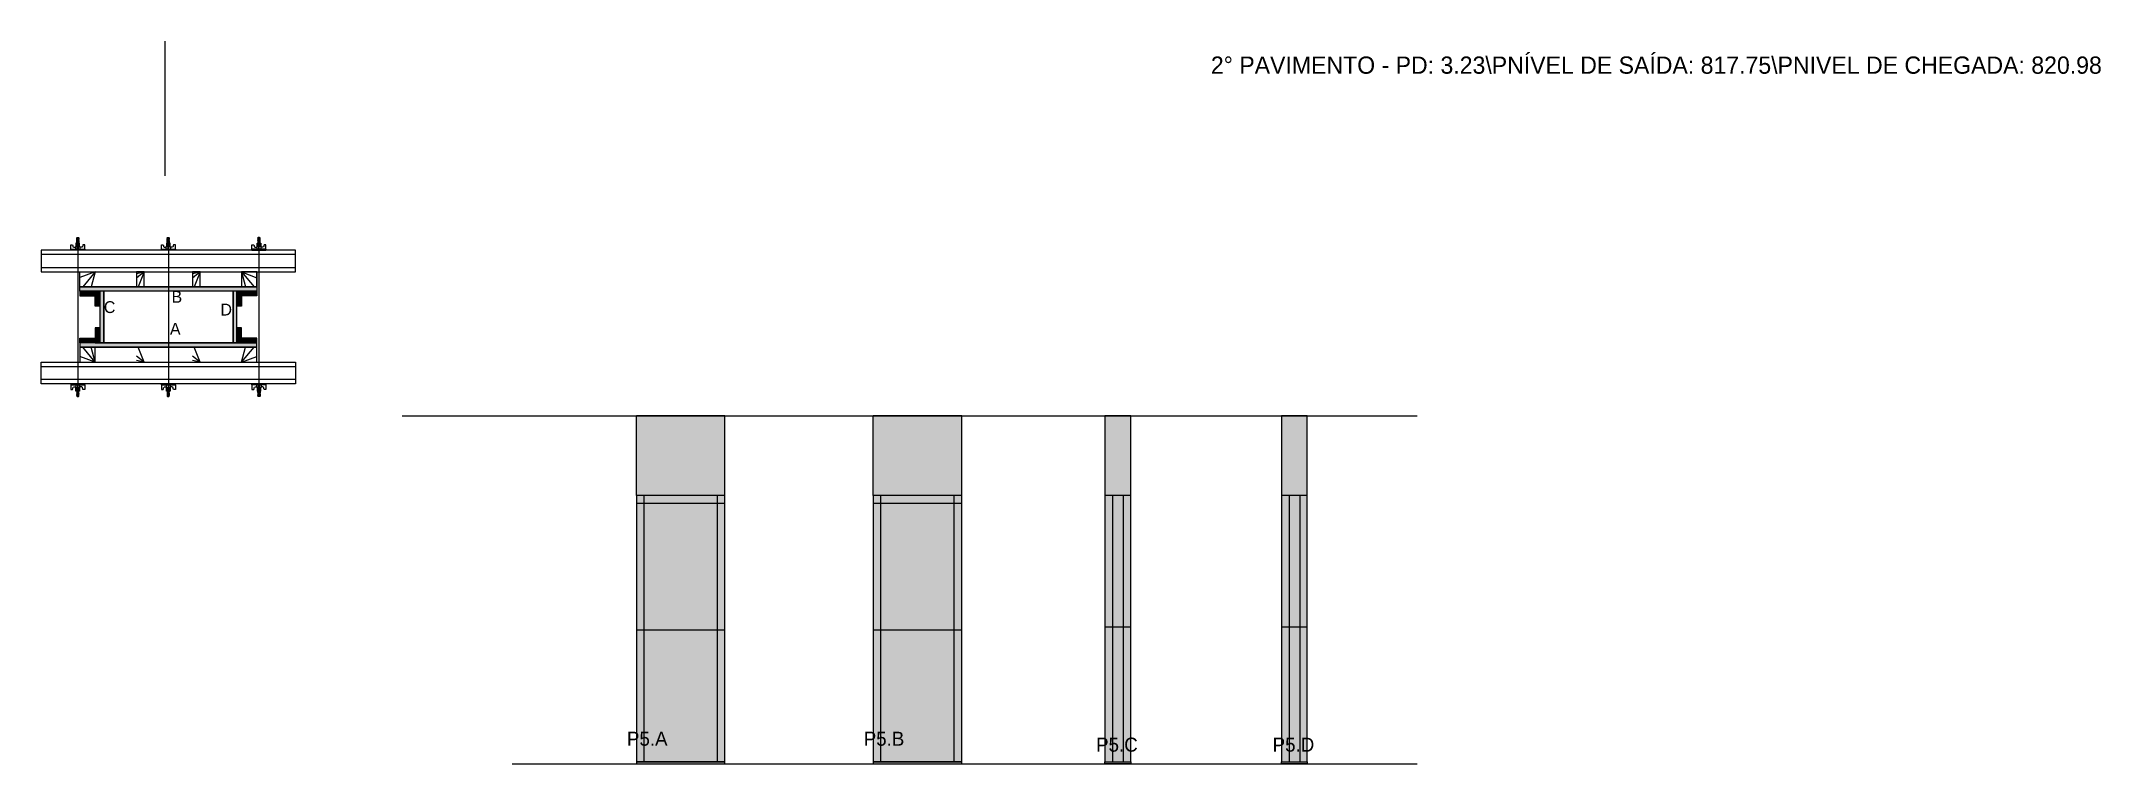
# Model space of a CAD drawing. Header units: metres. Extents: x 3545 to 5456, y 10832 to 11503.
import ezdxf

# ---------------------------------------------------------------- set-up
doc = ezdxf.new("R2010")
doc.units = ezdxf.units.M
for name, color, linetype in [('CHAPA', 7, 'Continuous'), ('COTA', 7, 'Continuous'), ('Hachura', 7, 'Continuous'), ('Madeira', 7, 'Continuous'), ('NOMENCLATURA', 7, 'Continuous'), ('Nível', 7, 'Continuous'), ('Painéis', 7, 'Continuous'), ('Perfil Metálico', 7, 'Continuous'), ('SARR_2.2x7', 7, 'Continuous'), ('SARRAFO', 7, 'Continuous'), ('Texto Seção', 7, 'Continuous'), ('TEXTO_GERAL', 7, 'Continuous')]:
    doc.layers.add(name, color=color, linetype=linetype)

msp = doc.modelspace()

# ---------------------------------------------------------------- hatches: boundary and pattern name
at = {"layer": 'COTA'}
h = msp.add_hatch(color=7, dxfattribs=at)
h.dxf.hatch_style = 1
h.paths.add_polyline_path([(4097.2, 11155.3), (4097.2, 11081.3), (4097.2, 11081.3), (4179.2, 11081.3), (4179.2, 11081.3), (4179.2, 11155.3), (4179.2, 11155.3), (4097.2, 11155.3)])
h = msp.add_hatch(color=7, dxfattribs=at)
h.dxf.hatch_style = 1
h.paths.add_polyline_path([(4316.9, 11155.3), (4316.9, 11081.3), (4316.9, 11081.3), (4398.9, 11081.3), (4398.9, 11081.3), (4398.9, 11155.3), (4398.9, 11155.3), (4316.9, 11155.3)])
h = msp.add_hatch(color=7, dxfattribs=at)
h.dxf.hatch_style = 1
h.paths.add_polyline_path([(4531.8, 11081.3), (4555.8, 11081.3), (4555.8, 11081.3), (4555.8, 11155.3), (4555.8, 11155.3), (4531.8, 11155.3), (4531.8, 11155.3), (4531.8, 11081.3)])
h = msp.add_hatch(color=7, dxfattribs=at)
h.dxf.hatch_style = 1
h.paths.add_polyline_path([(4695.6, 11081.3), (4719.6, 11081.3), (4719.6, 11081.3), (4719.6, 11155.3), (4719.6, 11155.3), (4695.6, 11155.3), (4695.6, 11155.3), (4695.6, 11081.3)])
at = {"layer": 'Hachura'}
h = msp.add_hatch(color=7, dxfattribs=at)
h.dxf.hatch_style = 1
h.paths.add_polyline_path([(3580.8, 11271), (3580.8, 11275), (3580.8, 11275), (3744.8, 11275), (3744.8, 11275), (3744.8, 11271), (3744.8, 11271), (3580.8, 11271)])
h = msp.add_hatch(color=7, dxfattribs=at)
h.dxf.hatch_style = 1
h.paths.add_polyline_path([(3580.8, 11271), (3580.8, 11275), (3580.8, 11275), (3744.8, 11275), (3744.8, 11275), (3744.8, 11271), (3744.8, 11271), (3580.8, 11271)])
h = msp.add_hatch(color=7, dxfattribs=at)
h.dxf.hatch_style = 1
h.paths.add_polyline_path([(3594.8, 11271), (3594.8, 11266.6), (3594.8, 11266.6), (3580.8, 11266.6), (3580.8, 11266.6), (3580.8, 11271), (3580.8, 11271), (3594.8, 11271)])
h = msp.add_hatch(color=7, dxfattribs=at)
h.dxf.hatch_style = 1
h.paths.add_polyline_path([(3599.2, 11271), (3594.8, 11271), (3594.8, 11271), (3594.8, 11257), (3594.8, 11257), (3599.2, 11257), (3599.2, 11257), (3599.2, 11271)])
h = msp.add_hatch(color=7, dxfattribs=at)
h.dxf.hatch_style = 1
h.paths.add_polyline_path([(3602.8, 11271), (3599.2, 11271), (3599.2, 11271), (3599.2, 11223), (3599.2, 11223), (3602.8, 11223), (3602.8, 11223), (3602.8, 11271)])
h = msp.add_hatch(color=7, dxfattribs=at)
h.dxf.hatch_style = 1
h.paths.add_polyline_path([(3602.8, 11271), (3599.2, 11271), (3599.2, 11271), (3599.2, 11223), (3599.2, 11223), (3602.8, 11223), (3602.8, 11223), (3602.8, 11271)])
h = msp.add_hatch(color=7, dxfattribs=at)
h.dxf.hatch_style = 1
h.paths.add_polyline_path([(3726.4, 11271), (3722.8, 11271), (3722.8, 11271), (3722.8, 11223), (3722.8, 11223), (3726.4, 11223), (3726.4, 11223), (3726.4, 11271)])
h = msp.add_hatch(color=7, dxfattribs=at)
h.dxf.hatch_style = 1
h.paths.add_polyline_path([(3726.4, 11271), (3722.8, 11271), (3722.8, 11271), (3722.8, 11223), (3722.8, 11223), (3726.4, 11223), (3726.4, 11223), (3726.4, 11271)])
h = msp.add_hatch(color=7, dxfattribs=at)
h.dxf.hatch_style = 1
h.paths.add_polyline_path([(3730.8, 11271), (3726.4, 11271), (3726.4, 11271), (3726.4, 11257), (3726.4, 11257), (3730.8, 11257), (3730.8, 11257), (3730.8, 11271)])
h = msp.add_hatch(color=7, dxfattribs=at)
h.dxf.hatch_style = 1
h.paths.add_polyline_path([(3730.8, 11271), (3730.8, 11266.6), (3730.8, 11266.6), (3744.8, 11266.6), (3744.8, 11266.6), (3744.8, 11271), (3744.8, 11271), (3730.8, 11271)])
h = msp.add_hatch(color=7, dxfattribs=at)
h.dxf.hatch_style = 1
h.paths.add_polyline_path([(3599.2, 11223), (3594.8, 11223), (3594.8, 11223), (3594.8, 11237), (3594.8, 11237), (3599.2, 11237), (3599.2, 11237), (3599.2, 11223)])
h = msp.add_hatch(color=7, dxfattribs=at)
h.dxf.hatch_style = 1
h.paths.add_polyline_path([(3730.8, 11223), (3726.4, 11223), (3726.4, 11223), (3726.4, 11237), (3726.4, 11237), (3730.8, 11237), (3730.8, 11237), (3730.8, 11223)])
h = msp.add_hatch(color=7, dxfattribs=at)
h.dxf.hatch_style = 1
h.paths.add_polyline_path([(3594.8, 11223), (3594.8, 11227.4), (3594.8, 11227.4), (3580.8, 11227.4), (3580.8, 11227.4), (3580.8, 11223), (3580.8, 11223), (3594.8, 11223)])
h = msp.add_hatch(color=7, dxfattribs=at)
h.dxf.hatch_style = 1
h.paths.add_polyline_path([(3580.8, 11223), (3580.8, 11219), (3580.8, 11219), (3744.8, 11219), (3744.8, 11219), (3744.8, 11223), (3744.8, 11223), (3580.8, 11223)])
h = msp.add_hatch(color=7, dxfattribs=at)
h.dxf.hatch_style = 1
h.paths.add_polyline_path([(3580.8, 11223), (3580.8, 11219), (3580.8, 11219), (3744.8, 11219), (3744.8, 11219), (3744.8, 11223), (3744.8, 11223), (3580.8, 11223)])
h = msp.add_hatch(color=7, dxfattribs=at)
h.dxf.hatch_style = 1
h.paths.add_polyline_path([(3730.8, 11223), (3730.8, 11227.4), (3730.8, 11227.4), (3744.8, 11227.4), (3744.8, 11227.4), (3744.8, 11223), (3744.8, 11223), (3730.8, 11223)])
h = msp.add_hatch(color=7, dxfattribs=at)
h.dxf.hatch_style = 1
h.paths.add_polyline_path([(4179.2, 10832.3), (4179.2, 11081.3), (4179.2, 11081.3), (4097.2, 11081.3), (4097.2, 11081.3), (4097.2, 10832.3), (4097.2, 10832.3), (4179.2, 10832.3)])
h = msp.add_hatch(color=7, dxfattribs=at)
h.dxf.hatch_style = 1
h.paths.add_polyline_path([(4398.9, 10832.3), (4398.9, 11081.3), (4398.9, 11081.3), (4316.9, 11081.3), (4316.9, 11081.3), (4316.9, 10832.3), (4316.9, 10832.3), (4398.9, 10832.3)])
h = msp.add_hatch(color=7, dxfattribs=at)
h.dxf.hatch_style = 1
h.paths.add_polyline_path([(4555.8, 10832.3), (4555.8, 11081.3), (4555.8, 11081.3), (4531.8, 11081.3), (4531.8, 11081.3), (4531.8, 10832.3), (4531.8, 10832.3), (4555.8, 10832.3)])
h = msp.add_hatch(color=7, dxfattribs=at)
h.dxf.hatch_style = 1
h.paths.add_polyline_path([(4719.6, 10832.3), (4719.6, 11081.3), (4719.6, 11081.3), (4695.6, 11081.3), (4695.6, 11081.3), (4695.6, 10832.3), (4695.6, 10832.3), (4719.6, 10832.3)])

# ---------------------------------------------------------------- linework, layer by layer
at = {"layer": 'CHAPA', "color": 7, "lineweight": 25}
for points in [[(3580.8, 11271), (3580.8, 11275), (3744.8, 11275), (3744.8, 11271)], [(3580.8, 11271), (3580.8, 11275), (3744.8, 11275), (3744.8, 11271)], [(3602.8, 11271), (3599.2, 11271), (3599.2, 11223), (3602.8, 11223)], [(3602.8, 11271), (3599.2, 11271), (3599.2, 11223), (3602.8, 11223)], [(3726.4, 11271), (3722.8, 11271), (3722.8, 11223), (3726.4, 11223)], [(3726.4, 11271), (3722.8, 11271), (3722.8, 11223), (3726.4, 11223)], [(3580.8, 11223), (3580.8, 11219), (3744.8, 11219), (3744.8, 11223)], [(3580.8, 11223), (3580.8, 11219), (3744.8, 11219), (3744.8, 11223)]]:
    msp.add_lwpolyline(points, close=True, dxfattribs=at)
at = {"layer": 'COTA', "color": 7, "lineweight": 25}
for p, q in [((4179.2, 11155.3), (4097.2, 11155.3)), ((4097.2, 11081.3), (4097.2, 11155.3)), ((4179.2, 11081.3), (4179.2, 11155.3)), ((4398.9, 11155.3), (4316.9, 11155.3)), ((4316.9, 11081.3), (4316.9, 11155.3)), ((4398.9, 11081.3), (4398.9, 11155.3))]:
    msp.add_line(p, q, dxfattribs=at)
for points in [[(4555.8, 11081.3), (4555.8, 11155.3), (4531.8, 11155.3), (4531.8, 11081.3)], [(4719.6, 11081.3), (4719.6, 11155.3), (4695.6, 11155.3), (4695.6, 11081.3)]]:
    msp.add_lwpolyline(points, dxfattribs=at)
at = {"layer": 'Defpoints', "color": 7, "lineweight": 25}
msp.add_line((3659.8, 11378), (3659.8, 11503), dxfattribs=at)
at = {"layer": 'Hachura', "color": 7, "lineweight": 25}
for p, q in [((3572.4, 11309), (3572.4, 11314.1)), ((3572.4, 11314.1), (3574, 11314.1)), ((3574, 11314.1), (3574.6, 11311.9)), ((3580.5, 11315.7), (3577.1, 11315.7)), ((3577.1, 11315.7), (3577.1, 11312.5)), ((3580.5, 11315.6), (3577.1, 11315.6)), ((3577.7, 11320), (3579.9, 11319)), ((3579.8, 11318.7), (3577.7, 11319.8)), ((3577.7, 11318.9), (3579.9, 11317.8)), ((3579.8, 11317.6), (3577.7, 11318.6)), ((3577.7, 11317.7), (3579.9, 11316.6)), ((3579.8, 11316.4), (3577.7, 11317.5)), ((3578.9, 11315.7), (3577.7, 11316.3)), ((3577.8, 11320.5), (3578.1, 11320.8)), ((3577.8, 11320.1), (3577.8, 11320.5)), ((3577.8, 11320.5), (3577.8, 11320.5)), ((3579.7, 11320.5), (3577.8, 11320.5)), ((3577.8, 11320.1), (3579.7, 11319.2)), ((3577.8, 11320.1), (3579.7, 11319.2)), ((3577.8, 11319), (3577.8, 11319.6)), ((3579.7, 11318.6), (3577.8, 11319.6)), ((3577.8, 11319), (3579.7, 11318)), ((3577.8, 11317.8), (3577.8, 11318.5)), ((3579.7, 11317.5), (3577.8, 11318.5)), ((3577.8, 11318.2), (3577.8, 11318.5)), ((3577.8, 11317.8), (3579.7, 11316.8)), ((3577.8, 11316.6), (3577.8, 11317.3)), ((3579.7, 11316.3), (3577.8, 11317.3)), ((3577.8, 11316.6), (3579.7, 11315.7)), ((3578.7, 11315.7), (3577.8, 11316.1)), ((3577.8, 11315.7), (3577.8, 11316.1)), ((3578.1, 11320.8), (3579.4, 11320.8)), ((3578.2, 11315.7), (3578.2, 11312.5)), ((3579.7, 11319.8), (3578.4, 11320.5)), ((3579.8, 11319.9), (3578.7, 11320.5)), ((3578.8, 11319.8), (3578.8, 11178)), ((3579.2, 11320.5), (3579.9, 11320.1)), ((3579.7, 11320.5), (3579.4, 11320.8)), ((3579.5, 11320.5), (3579.7, 11320.3)), ((3579.7, 11320.3), (3579.7, 11320.5)), ((3579.7, 11319.8), (3579.7, 11319.2)), ((3579.7, 11318), (3579.7, 11318.6)), ((3579.7, 11317.3), (3579.7, 11317.5)), ((3579.7, 11317.3), (3579.7, 11316.8)), ((3579.7, 11316.3), (3579.7, 11315.7)), ((3579.7, 11315.7), (3579.7, 11312.5)), ((3580.5, 11312.5), (3580.5, 11315.7)), ((3583.6, 11314.1), (3583, 11311.9)), ((3585.3, 11314.1), (3583.6, 11314.1)), ((3585.3, 11309.9), (3585.3, 11314.1)), ((3656.4, 11309), (3656.4, 11314.1)), ((3656.4, 11314.1), (3658, 11314.1)), ((3658, 11314.1), (3658.6, 11311.9)), ((3664.5, 11315.7), (3661.1, 11315.7)), ((3661.1, 11315.7), (3661.1, 11312.5)), ((3664.5, 11315.6), (3661.1, 11315.6)), ((3661.7, 11320), (3663.9, 11319)), ((3663.8, 11318.7), (3661.7, 11319.8)), ((3661.7, 11318.9), (3663.9, 11317.8)), ((3663.8, 11317.6), (3661.7, 11318.6)), ((3661.7, 11317.7), (3663.9, 11316.6)), ((3663.8, 11316.4), (3661.7, 11317.5)), ((3662.9, 11315.7), (3661.7, 11316.3)), ((3661.8, 11320.5), (3662.1, 11320.8)), ((3661.8, 11320.1), (3661.8, 11320.5)), ((3661.8, 11320.5), (3661.8, 11320.5)), ((3663.7, 11320.5), (3661.8, 11320.5)), ((3661.8, 11320.1), (3663.7, 11319.2)), ((3661.8, 11320.1), (3663.7, 11319.2)), ((3661.8, 11319), (3661.8, 11319.6)), ((3663.7, 11318.6), (3661.8, 11319.6)), ((3661.8, 11319), (3663.7, 11318)), ((3661.8, 11317.8), (3661.8, 11318.5)), ((3663.7, 11317.5), (3661.8, 11318.5)), ((3661.8, 11318.2), (3661.8, 11318.5)), ((3661.8, 11317.8), (3663.7, 11316.8)), ((3661.8, 11316.6), (3661.8, 11317.3)), ((3663.7, 11316.3), (3661.8, 11317.3)), ((3661.8, 11316.6), (3663.7, 11315.7)), ((3662.7, 11315.7), (3661.8, 11316.1)), ((3661.8, 11315.7), (3661.8, 11316.1)), ((3662.1, 11320.8), (3663.4, 11320.8)), ((3662.2, 11315.7), (3662.2, 11312.5)), ((3663.7, 11319.8), (3662.4, 11320.5)), ((3663.8, 11319.9), (3662.7, 11320.5)), ((3662.8, 11319.8), (3662.8, 11178)), ((3663.2, 11320.5), (3663.9, 11320.1)), ((3663.7, 11320.5), (3663.4, 11320.8)), ((3663.5, 11320.5), (3663.7, 11320.3)), ((3663.7, 11320.3), (3663.7, 11320.5)), ((3663.7, 11319.8), (3663.7, 11319.2)), ((3663.7, 11318), (3663.7, 11318.6)), ((3663.7, 11317.3), (3663.7, 11317.5)), ((3663.7, 11317.3), (3663.7, 11316.8)), ((3663.7, 11316.3), (3663.7, 11315.7)), ((3663.7, 11315.7), (3663.7, 11312.5)), ((3664.5, 11312.5), (3664.5, 11315.7)), ((3667.6, 11314.1), (3667, 11311.9)), ((3669.3, 11314.1), (3667.6, 11314.1)), ((3669.3, 11309.9), (3669.3, 11314.1)), ((3740.4, 11309.9), (3740.4, 11314.1)), ((3740.4, 11314.1), (3742, 11314.1)), ((3742, 11314.1), (3742.6, 11311.9)), ((3745.1, 11315.7), (3748.5, 11315.7)), ((3745.1, 11312.5), (3745.1, 11315.7)), ((3745.1, 11315.6), (3748.5, 11315.6)), ((3746.4, 11320.5), (3745.8, 11320.1)), ((3745.8, 11319.9), (3746.9, 11320.5)), ((3747.9, 11320), (3745.8, 11319)), ((3745.8, 11318.7), (3748, 11319.8)), ((3747.9, 11318.9), (3745.8, 11317.8)), ((3745.8, 11317.6), (3748, 11318.6)), ((3747.9, 11317.7), (3745.8, 11316.6)), ((3745.8, 11316.4), (3748, 11317.5)), ((3745.9, 11320.5), (3746.2, 11320.8)), ((3746.2, 11320.5), (3745.9, 11320.3)), ((3745.9, 11320.3), (3745.9, 11320.5)), ((3745.9, 11319.8), (3747.2, 11320.5)), ((3745.9, 11320.5), (3747.9, 11320.5)), ((3747.9, 11320.1), (3745.9, 11319.2)), ((3747.9, 11320.1), (3745.9, 11319.2)), ((3745.9, 11319.8), (3745.9, 11319.2)), ((3745.9, 11318.6), (3747.9, 11319.6)), ((3747.9, 11319), (3745.9, 11318)), ((3745.9, 11318), (3745.9, 11318.6)), ((3745.9, 11317.5), (3747.9, 11318.5)), ((3747.9, 11317.8), (3745.9, 11316.8)), ((3745.9, 11317.3), (3745.9, 11317.5)), ((3745.9, 11317.3), (3745.9, 11316.8)), ((3745.9, 11316.3), (3747.9, 11317.3)), ((3747.9, 11316.6), (3745.9, 11315.7)), ((3745.9, 11316.3), (3745.9, 11315.7)), ((3745.9, 11315.7), (3745.9, 11312.5)), ((3747.5, 11320.8), (3746.2, 11320.8)), ((3746.7, 11315.7), (3748, 11316.3)), ((3746.8, 11319.8), (3746.8, 11178)), ((3746.9, 11315.7), (3747.9, 11316.1)), ((3747.9, 11320.5), (3747.5, 11320.8)), ((3747.5, 11315.7), (3747.5, 11312.5)), ((3747.9, 11320.1), (3747.9, 11320.5)), ((3747.9, 11320.5), (3747.9, 11320.5)), ((3747.9, 11319), (3747.9, 11319.6)), ((3747.9, 11317.8), (3747.9, 11318.5)), ((3747.9, 11318.2), (3747.9, 11318.5)), ((3747.9, 11316.6), (3747.9, 11317.3)), ((3747.9, 11315.7), (3747.9, 11316.1)), ((3748.5, 11315.7), (3748.5, 11312.5)), ((3751.6, 11314.1), (3751, 11311.9)), ((3753.3, 11314.1), (3751.6, 11314.1)), ((3753.3, 11309), (3753.3, 11314.1)), ((3572.4, 11309.9), (3585.3, 11309.9)), ((3572.4, 11309.9), (3577.5, 11309.9)), ((3585.3, 11309), (3572.4, 11309)), ((3572.5, 11309.9), (3572.5, 11309)), ((3572.7, 11309.9), (3572.7, 11309)), ((3573.1, 11309.9), (3573.1, 11309)), ((3573.5, 11309.9), (3573.5, 11309)), ((3574.4, 11309.9), (3574.4, 11309)), ((3574.9, 11311.7), (3576.9, 11311.7)), ((3575.8, 11309.9), (3575.8, 11309)), ((3584.3, 11309), (3576.5, 11309)), ((3576.9, 11312.5), (3580.7, 11312.5)), ((3576.9, 11309.9), (3576.9, 11312.5)), ((3578.8, 11309.9), (3576.9, 11309.9)), ((3577.5, 11309.9), (3578.2, 11309.9)), ((3577.9, 11309.6), (3577.9, 11309.8)), ((3577.9, 11309.1), (3577.9, 11309.6)), ((3578.5, 11309.9), (3578.5, 11311.9)), ((3578.8, 11309.9), (3578.8, 11309)), ((3579, 11311.9), (3579, 11309.9)), ((3579.8, 11309.8), (3579.8, 11309.3)), ((3580.7, 11312.5), (3580.5, 11312.5)), ((3580.7, 11312.5), (3580.5, 11312.5)), ((3580.7, 11312.5), (3580.7, 11309.9)), ((3582.7, 11311.7), (3580.7, 11311.7)), ((3581.8, 11309.9), (3581.8, 11309)), ((3583.3, 11309.9), (3583.3, 11309)), ((3584.1, 11309.9), (3584.1, 11309)), ((3584.6, 11309.9), (3584.6, 11309)), ((3584.9, 11309.9), (3584.9, 11309)), ((3585.1, 11309.9), (3585.1, 11309)), ((3585.3, 11309.9), (3585.3, 11309)), ((3656.4, 11309.9), (3669.3, 11309.9)), ((3656.4, 11309.9), (3661.5, 11309.9)), ((3669.3, 11309), (3656.4, 11309)), ((3656.5, 11309.9), (3656.5, 11309)), ((3656.7, 11309.9), (3656.7, 11309)), ((3657.1, 11309.9), (3657.1, 11309)), ((3657.5, 11309.9), (3657.5, 11309)), ((3658.4, 11309.9), (3658.4, 11309)), ((3658.9, 11311.7), (3660.9, 11311.7)), ((3659.8, 11309.9), (3659.8, 11309)), ((3668.3, 11309), (3660.5, 11309)), ((3660.9, 11312.5), (3664.7, 11312.5)), ((3660.9, 11309.9), (3660.9, 11312.5)), ((3662.8, 11309.9), (3660.9, 11309.9)), ((3661.5, 11309.9), (3662.2, 11309.9)), ((3661.9, 11309.6), (3661.9, 11309.8)), ((3661.9, 11309.1), (3661.9, 11309.6)), ((3662.5, 11309.9), (3662.5, 11311.9)), ((3662.8, 11309.9), (3662.8, 11309)), ((3663, 11311.9), (3663, 11309.9)), ((3663.8, 11309.8), (3663.8, 11309.3)), ((3664.7, 11312.5), (3664.5, 11312.5)), ((3664.7, 11312.5), (3664.5, 11312.5)), ((3664.7, 11312.5), (3664.7, 11309.9)), ((3666.7, 11311.7), (3664.7, 11311.7)), ((3665.8, 11309.9), (3665.8, 11309)), ((3667.3, 11309.9), (3667.3, 11309)), ((3668.1, 11309.9), (3668.1, 11309)), ((3668.6, 11309.9), (3668.6, 11309)), ((3668.9, 11309.9), (3668.9, 11309)), ((3669.1, 11309.9), (3669.1, 11309)), ((3669.3, 11309.9), (3669.3, 11309)), ((3753.3, 11309.9), (3740.4, 11309.9)), ((3740.4, 11309.9), (3740.4, 11309)), ((3740.4, 11309), (3753.3, 11309)), ((3740.5, 11309.9), (3740.5, 11309)), ((3740.7, 11309.9), (3740.7, 11309)), ((3741.1, 11309.9), (3741.1, 11309)), ((3741.3, 11309), (3749.1, 11309)), ((3741.5, 11309.9), (3741.5, 11309)), ((3742.4, 11309.9), (3742.4, 11309)), ((3742.9, 11311.7), (3744.9, 11311.7)), ((3743.8, 11309.9), (3743.8, 11309)), ((3748.8, 11312.5), (3744.9, 11312.5)), ((3744.9, 11312.5), (3744.9, 11309.9)), ((3744.9, 11312.5), (3745.1, 11312.5)), ((3744.9, 11312.5), (3745.1, 11312.5)), ((3745.8, 11309.8), (3745.8, 11309.3)), ((3746.6, 11311.9), (3746.6, 11309.9)), ((3746.8, 11309.9), (3748.8, 11309.9)), ((3746.8, 11309.9), (3746.8, 11309)), ((3747.1, 11309.9), (3747.1, 11311.9)), ((3748.1, 11309.9), (3747.5, 11309.9)), ((3747.8, 11309.6), (3747.8, 11309.8)), ((3747.8, 11309.1), (3747.8, 11309.6)), ((3753.3, 11309.9), (3748.1, 11309.9)), ((3748.8, 11309.9), (3748.8, 11312.5)), ((3750.7, 11311.7), (3748.8, 11311.7)), ((3749.9, 11309.9), (3749.9, 11309)), ((3751.3, 11309.9), (3751.3, 11309)), ((3752.1, 11309.9), (3752.1, 11309)), ((3752.6, 11309.9), (3752.6, 11309)), ((3752.9, 11309.9), (3752.9, 11309)), ((3753.1, 11309.9), (3753.1, 11309)), ((3585.3, 11185), (3572.4, 11185)), ((3572.4, 11185), (3572.4, 11179.8)), ((3572.4, 11184.1), (3585.3, 11184.1)), ((3572.4, 11184.1), (3577.5, 11184.1)), ((3572.4, 11179.8), (3574, 11179.8)), ((3572.5, 11184.1), (3572.5, 11185)), ((3572.7, 11184.1), (3572.7, 11185)), ((3573.1, 11184.1), (3573.1, 11185)), ((3573.5, 11184.1), (3573.5, 11185)), ((3574, 11179.8), (3574.6, 11182)), ((3574.4, 11184.1), (3574.4, 11185)), ((3574.9, 11182.3), (3576.9, 11182.3)), ((3575.8, 11184.1), (3575.8, 11185)), ((3584.3, 11185), (3576.5, 11185)), ((3578.8, 11184.1), (3576.9, 11184.1)), ((3576.9, 11184.1), (3576.9, 11181.5)), ((3576.9, 11181.5), (3580.7, 11181.5)), ((3577.1, 11178.3), (3577.1, 11181.5)), ((3577.5, 11184.1), (3578.2, 11184.1)), ((3577.9, 11184.8), (3577.9, 11184.4)), ((3577.9, 11184.4), (3577.9, 11184.2)), ((3578.2, 11178.3), (3578.2, 11181.5)), ((3578.5, 11184.1), (3578.5, 11182.1)), ((3578.8, 11184.1), (3578.8, 11185)), ((3579, 11182.1), (3579, 11184.1)), ((3579.7, 11178.3), (3579.7, 11181.5)), ((3579.8, 11184.2), (3579.8, 11184.6)), ((3580.5, 11181.5), (3580.5, 11178.3)), ((3580.7, 11181.5), (3580.5, 11181.5)), ((3580.7, 11181.5), (3580.5, 11181.5)), ((3582.7, 11182.3), (3580.7, 11182.3)), ((3580.7, 11181.5), (3580.7, 11184.1)), ((3581.8, 11184.1), (3581.8, 11185)), ((3583.6, 11179.8), (3583, 11182)), ((3583.3, 11184.1), (3583.3, 11185)), ((3585.3, 11179.8), (3583.6, 11179.8)), ((3584.1, 11184.1), (3584.1, 11185)), ((3584.6, 11184.1), (3584.6, 11185)), ((3584.9, 11184.1), (3584.9, 11185)), ((3585.1, 11184.1), (3585.1, 11185)), ((3585.3, 11184.1), (3585.3, 11185)), ((3585.3, 11184.1), (3585.3, 11179.8)), ((3669.3, 11185), (3656.4, 11185)), ((3656.4, 11185), (3656.4, 11179.8)), ((3656.4, 11184.1), (3669.3, 11184.1)), ((3656.4, 11184.1), (3661.5, 11184.1)), ((3656.4, 11179.8), (3658, 11179.8)), ((3656.5, 11184.1), (3656.5, 11185)), ((3656.7, 11184.1), (3656.7, 11185)), ((3657.1, 11184.1), (3657.1, 11185)), ((3657.5, 11184.1), (3657.5, 11185)), ((3658, 11179.8), (3658.6, 11182)), ((3658.4, 11184.1), (3658.4, 11185)), ((3658.9, 11182.3), (3660.9, 11182.3)), ((3659.8, 11184.1), (3659.8, 11185)), ((3668.3, 11185), (3660.5, 11185)), ((3662.8, 11184.1), (3660.9, 11184.1)), ((3660.9, 11184.1), (3660.9, 11181.5)), ((3660.9, 11181.5), (3664.7, 11181.5)), ((3661.1, 11178.3), (3661.1, 11181.5)), ((3661.5, 11184.1), (3662.2, 11184.1)), ((3661.9, 11184.8), (3661.9, 11184.4)), ((3661.9, 11184.4), (3661.9, 11184.2)), ((3662.2, 11178.3), (3662.2, 11181.5)), ((3662.5, 11184.1), (3662.5, 11182.1)), ((3662.8, 11184.1), (3662.8, 11185)), ((3663, 11182.1), (3663, 11184.1)), ((3663.7, 11178.3), (3663.7, 11181.5)), ((3663.8, 11184.2), (3663.8, 11184.6)), ((3664.5, 11181.5), (3664.5, 11178.3)), ((3664.7, 11181.5), (3664.5, 11181.5)), ((3664.7, 11181.5), (3664.5, 11181.5)), ((3666.7, 11182.3), (3664.7, 11182.3)), ((3664.7, 11181.5), (3664.7, 11184.1)), ((3665.8, 11184.1), (3665.8, 11185)), ((3667.6, 11179.8), (3667, 11182)), ((3667.3, 11184.1), (3667.3, 11185)), ((3669.3, 11179.8), (3667.6, 11179.8)), ((3668.1, 11184.1), (3668.1, 11185)), ((3668.6, 11184.1), (3668.6, 11185)), ((3668.9, 11184.1), (3668.9, 11185)), ((3669.1, 11184.1), (3669.1, 11185)), ((3669.3, 11184.1), (3669.3, 11185)), ((3669.3, 11184.1), (3669.3, 11179.8)), ((3740.4, 11185), (3753.3, 11185)), ((3740.4, 11184.1), (3740.4, 11185)), ((3753.3, 11184.1), (3740.4, 11184.1)), ((3740.4, 11184.1), (3740.4, 11179.8)), ((3740.4, 11179.8), (3742, 11179.8)), ((3740.5, 11184.1), (3740.5, 11185)), ((3740.7, 11184.1), (3740.7, 11185)), ((3741.1, 11184.1), (3741.1, 11185)), ((3741.3, 11185), (3749.1, 11185)), ((3741.5, 11184.1), (3741.5, 11185)), ((3742, 11179.8), (3742.6, 11182)), ((3742.4, 11184.1), (3742.4, 11185)), ((3742.9, 11182.3), (3744.9, 11182.3)), ((3743.8, 11184.1), (3743.8, 11185)), ((3744.9, 11181.5), (3744.9, 11184.1)), ((3748.8, 11181.5), (3744.9, 11181.5)), ((3744.9, 11181.5), (3745.1, 11181.5)), ((3744.9, 11181.5), (3745.1, 11181.5)), ((3745.1, 11181.5), (3745.1, 11178.3)), ((3745.8, 11184.2), (3745.8, 11184.6)), ((3745.9, 11178.3), (3745.9, 11181.5)), ((3746.6, 11182.1), (3746.6, 11184.1)), ((3746.8, 11184.1), (3746.8, 11185)), ((3746.8, 11184.1), (3748.8, 11184.1)), ((3747.1, 11184.1), (3747.1, 11182.1)), ((3748.1, 11184.1), (3747.5, 11184.1)), ((3747.5, 11178.3), (3747.5, 11181.5)), ((3747.8, 11184.8), (3747.8, 11184.4)), ((3747.8, 11184.4), (3747.8, 11184.2)), ((3753.3, 11184.1), (3748.1, 11184.1)), ((3748.5, 11178.3), (3748.5, 11181.5)), ((3748.8, 11184.1), (3748.8, 11181.5)), ((3750.7, 11182.3), (3748.8, 11182.3)), ((3749.9, 11184.1), (3749.9, 11185)), ((3751.6, 11179.8), (3751, 11182)), ((3751.3, 11184.1), (3751.3, 11185)), ((3753.3, 11179.8), (3751.6, 11179.8)), ((3752.1, 11184.1), (3752.1, 11185)), ((3752.6, 11184.1), (3752.6, 11185)), ((3752.9, 11184.1), (3752.9, 11185)), ((3753.1, 11184.1), (3753.1, 11185)), ((3753.3, 11185), (3753.3, 11179.8)), ((3580.5, 11178.3), (3577.1, 11178.3)), ((3580.5, 11178.3), (3577.1, 11178.3)), ((3578.9, 11178.3), (3577.7, 11177.6)), ((3579.8, 11177.5), (3577.7, 11176.5)), ((3577.7, 11176.2), (3579.9, 11177.3)), ((3579.8, 11176.4), (3577.7, 11175.3)), ((3577.7, 11175.1), (3579.9, 11176.2)), ((3579.8, 11175.2), (3577.7, 11174.2)), ((3577.7, 11173.9), (3579.9, 11175)), ((3577.8, 11177.3), (3579.7, 11178.3)), ((3578.7, 11178.3), (3577.8, 11177.8)), ((3577.8, 11178.3), (3577.8, 11177.8)), ((3579.7, 11177.6), (3577.8, 11176.7)), ((3577.8, 11177.3), (3577.8, 11176.7)), ((3577.8, 11176.1), (3579.7, 11177.1)), ((3579.7, 11176.5), (3577.8, 11175.5)), ((3577.8, 11176.1), (3577.8, 11175.5)), ((3577.8, 11175), (3579.7, 11175.9)), ((3577.8, 11175.7), (3577.8, 11175.5)), ((3579.7, 11175.3), (3577.8, 11174.3)), ((3577.8, 11175), (3577.8, 11174.3)), ((3577.8, 11173.8), (3579.7, 11174.8)), ((3577.8, 11173.8), (3579.7, 11174.8)), ((3577.8, 11173.8), (3577.8, 11173.5)), ((3577.8, 11173.5), (3577.8, 11173.5)), ((3577.8, 11173.5), (3578.1, 11173.2)), ((3579.7, 11173.5), (3577.8, 11173.5)), ((3578.1, 11173.2), (3579.4, 11173.2)), ((3579.7, 11174.1), (3578.4, 11173.5)), ((3579.8, 11174.1), (3578.7, 11173.5)), ((3579.2, 11173.5), (3579.9, 11173.8)), ((3579.7, 11173.5), (3579.4, 11173.2)), ((3579.5, 11173.5), (3579.7, 11173.6)), ((3579.7, 11177.6), (3579.7, 11178.3)), ((3579.7, 11176.7), (3579.7, 11177.1)), ((3579.7, 11176.7), (3579.7, 11176.5)), ((3579.7, 11175.9), (3579.7, 11175.3)), ((3579.7, 11174.1), (3579.7, 11174.8)), ((3579.7, 11173.6), (3579.7, 11173.5)), ((3664.5, 11178.3), (3661.1, 11178.3)), ((3664.5, 11178.3), (3661.1, 11178.3)), ((3662.9, 11178.3), (3661.7, 11177.6)), ((3663.8, 11177.5), (3661.7, 11176.5)), ((3661.7, 11176.2), (3663.9, 11177.3)), ((3663.8, 11176.4), (3661.7, 11175.3)), ((3661.7, 11175.1), (3663.9, 11176.2)), ((3663.8, 11175.2), (3661.7, 11174.2)), ((3661.7, 11173.9), (3663.9, 11175)), ((3661.8, 11177.3), (3663.7, 11178.3)), ((3662.7, 11178.3), (3661.8, 11177.8)), ((3661.8, 11178.3), (3661.8, 11177.8)), ((3663.7, 11177.6), (3661.8, 11176.7)), ((3661.8, 11177.3), (3661.8, 11176.7)), ((3661.8, 11176.1), (3663.7, 11177.1)), ((3663.7, 11176.5), (3661.8, 11175.5)), ((3661.8, 11176.1), (3661.8, 11175.5)), ((3661.8, 11175), (3663.7, 11175.9)), ((3661.8, 11175.7), (3661.8, 11175.5)), ((3663.7, 11175.3), (3661.8, 11174.3)), ((3661.8, 11175), (3661.8, 11174.3)), ((3661.8, 11173.8), (3663.7, 11174.8)), ((3661.8, 11173.8), (3663.7, 11174.8)), ((3661.8, 11173.8), (3661.8, 11173.5)), ((3661.8, 11173.5), (3661.8, 11173.5)), ((3661.8, 11173.5), (3662.1, 11173.2)), ((3663.7, 11173.5), (3661.8, 11173.5)), ((3662.1, 11173.2), (3663.4, 11173.2)), ((3663.7, 11174.1), (3662.4, 11173.5)), ((3663.8, 11174.1), (3662.7, 11173.5)), ((3663.2, 11173.5), (3663.9, 11173.8)), ((3663.7, 11173.5), (3663.4, 11173.2)), ((3663.5, 11173.5), (3663.7, 11173.6)), ((3663.7, 11177.6), (3663.7, 11178.3)), ((3663.7, 11176.7), (3663.7, 11177.1)), ((3663.7, 11176.7), (3663.7, 11176.5)), ((3663.7, 11175.9), (3663.7, 11175.3)), ((3663.7, 11174.1), (3663.7, 11174.8)), ((3663.7, 11173.6), (3663.7, 11173.5)), ((3745.1, 11178.3), (3748.5, 11178.3)), ((3745.1, 11178.3), (3748.5, 11178.3)), ((3745.8, 11177.5), (3748, 11176.5)), ((3747.9, 11176.2), (3745.8, 11177.3)), ((3745.8, 11176.4), (3748, 11175.3)), ((3747.9, 11175.1), (3745.8, 11176.2)), ((3745.8, 11175.2), (3748, 11174.2)), ((3747.9, 11173.9), (3745.8, 11175)), ((3745.8, 11174.1), (3746.9, 11173.5)), ((3746.4, 11173.5), (3745.8, 11173.8)), ((3745.9, 11177.6), (3745.9, 11178.3)), ((3747.9, 11177.3), (3745.9, 11178.3)), ((3745.9, 11177.6), (3747.9, 11176.7)), ((3745.9, 11176.7), (3745.9, 11177.1)), ((3747.9, 11176.1), (3745.9, 11177.1)), ((3745.9, 11176.7), (3745.9, 11176.5)), ((3745.9, 11176.5), (3747.9, 11175.5)), ((3745.9, 11175.9), (3745.9, 11175.3)), ((3747.9, 11175), (3745.9, 11175.9)), ((3745.9, 11175.3), (3747.9, 11174.3)), ((3747.9, 11173.8), (3745.9, 11174.8)), ((3745.9, 11174.1), (3745.9, 11174.8)), ((3747.9, 11173.8), (3745.9, 11174.8)), ((3745.9, 11174.1), (3747.2, 11173.5)), ((3746.2, 11173.5), (3745.9, 11173.6)), ((3745.9, 11173.6), (3745.9, 11173.5)), ((3745.9, 11173.5), (3746.2, 11173.2)), ((3745.9, 11173.5), (3747.9, 11173.5)), ((3747.5, 11173.2), (3746.2, 11173.2)), ((3746.7, 11178.3), (3748, 11177.6)), ((3746.9, 11178.3), (3747.9, 11177.8)), ((3747.9, 11173.5), (3747.5, 11173.2)), ((3747.9, 11178.3), (3747.9, 11177.8)), ((3747.9, 11177.3), (3747.9, 11176.7)), ((3747.9, 11176.1), (3747.9, 11175.5)), ((3747.9, 11175.7), (3747.9, 11175.5)), ((3747.9, 11175), (3747.9, 11174.3)), ((3747.9, 11173.8), (3747.9, 11173.5)), ((3747.9, 11173.5), (3747.9, 11173.5))]:
    msp.add_line(p, q, dxfattribs=at)
at = {"layer": 'Madeira', "color": 7, "lineweight": 25}
for p, q in [((3594.8, 11289), (3580.8, 11283.6)), ((3594.8, 11289), (3583.3, 11275)), ((3594.8, 11289), (3591.3, 11275)), ((3640.3, 11289), (3633.3, 11283.2)), ((3640.3, 11289), (3633.3, 11287.2)), ((3640.3, 11289), (3634.9, 11275)), ((3692.3, 11289), (3685.3, 11283.2)), ((3692.3, 11289), (3685.3, 11287.2)), ((3692.3, 11289), (3686.9, 11275)), ((3730.8, 11289), (3742.3, 11275)), ((3730.8, 11289), (3734.3, 11275)), ((3730.8, 11289), (3744.8, 11283.5)), ((3594.8, 11205), (3583.3, 11219)), ((3594.8, 11205), (3591.3, 11219)), ((3640.3, 11205), (3634.9, 11219)), ((3692.3, 11205), (3686.9, 11219)), ((3730.8, 11205), (3742.3, 11219)), ((3730.8, 11205), (3734.3, 11219)), ((3594.8, 11205), (3580.8, 11210.4)), ((3640.3, 11205), (3633.3, 11210.7)), ((3640.3, 11205), (3633.3, 11206.7)), ((3692.3, 11205), (3685.3, 11210.7)), ((3692.3, 11205), (3685.3, 11206.7)), ((3730.8, 11205), (3744.8, 11210.4))]:
    msp.add_line(p, q, dxfattribs=at)
for points in [[(3744.8, 11289), (3744.8, 11275), (3580.8, 11275), (3580.8, 11289)], [(3640.3, 11289), (3633.3, 11289), (3633.3, 11275), (3640.3, 11275)], [(3692.3, 11289), (3685.3, 11289), (3685.3, 11275), (3692.3, 11275)], [(3730.8, 11289), (3730.8, 11275), (3744.8, 11275), (3744.8, 11289)], [(3594.8, 11205), (3594.8, 11219), (3580.8, 11219), (3580.8, 11205)], [(3744.8, 11205), (3744.8, 11219), (3580.8, 11219), (3580.8, 11205)]]:
    msp.add_lwpolyline(points, close=True, dxfattribs=at)
at = {"layer": 'Nível', "color": 7, "lineweight": 25}
for p, q in [((3879.6, 11155.3), (4821.6, 11155.3)), ((3981.7, 10832.3), (4821.6, 10832.3))]:
    msp.add_line(p, q, dxfattribs=at)
at = {"layer": 'Painéis', "color": 7, "lineweight": 25}
for p, q in [((4097.2, 11081.3), (4097.2, 10832.3)), ((4179.2, 11081.3), (4097.2, 11081.3)), ((4179.2, 10832.3), (4179.2, 11081.3)), ((4316.9, 11081.3), (4316.9, 10832.3)), ((4398.9, 11081.3), (4316.9, 11081.3)), ((4398.9, 10832.3), (4398.9, 11081.3)), ((4531.8, 11081.3), (4531.8, 10834.3)), ((4555.8, 11081.3), (4531.8, 11081.3)), ((4555.8, 10834.3), (4555.8, 11081.3)), ((4695.6, 11081.3), (4695.6, 10834.3)), ((4719.6, 11081.3), (4695.6, 11081.3)), ((4719.6, 10834.3), (4719.6, 11081.3)), ((4179.2, 10956.3), (4097.2, 10956.3)), ((4398.9, 10956.3), (4316.9, 10956.3)), ((4555.8, 10959.3), (4531.8, 10959.3)), ((4719.6, 10959.3), (4695.6, 10959.3)), ((4097.2, 10834.3), (4179.2, 10834.3)), ((4316.9, 10834.3), (4398.9, 10834.3)), ((4531.8, 10834.3), (4555.8, 10834.3)), ((4695.6, 10834.3), (4719.6, 10834.3))]:
    msp.add_line(p, q, dxfattribs=at)
for points in [[(3722.8, 11223), (3722.8, 11271), (3602.8, 11271), (3602.8, 11223)], [(4179.2, 10834.3), (4097.2, 10834.3), (4097.2, 10832.3), (4179.2, 10832.3)], [(4398.9, 10834.3), (4316.9, 10834.3), (4316.9, 10832.3), (4398.9, 10832.3)], [(4531.8, 10834.3), (4555.8, 10834.3), (4555.8, 10832.3), (4531.8, 10832.3)], [(4695.6, 10834.3), (4719.6, 10834.3), (4719.6, 10832.3), (4695.6, 10832.3)]]:
    msp.add_lwpolyline(points, close=True, dxfattribs=at)
at = {"layer": 'Perfil Metálico', "color": 7, "lineweight": 25}
for points in [[(3544.8, 11309), (3544.8, 11289), (3780.8, 11289), (3780.8, 11309)], [(3780.8, 11293), (3780.8, 11305), (3544.8, 11305), (3544.8, 11293)], [(3544.8, 11185), (3544.8, 11205), (3780.8, 11205), (3780.8, 11185)], [(3780.8, 11201), (3780.8, 11189), (3544.8, 11189), (3544.8, 11201)]]:
    msp.add_lwpolyline(points, close=True, dxfattribs=at)
at = {"layer": 'SARR_2.2x7', "color": 7, "lineweight": 25}
for p, q in [((4097.2, 11074.3), (4179.2, 11074.3)), ((4104.2, 10956.3), (4104.2, 11081.3)), ((4172.2, 10956.3), (4172.2, 11081.3)), ((4316.9, 11074.3), (4398.9, 11074.3)), ((4323.9, 10956.3), (4323.9, 11081.3)), ((4391.9, 10956.3), (4391.9, 11081.3)), ((4538.8, 11081.3), (4538.8, 10834.3)), ((4548.8, 11081.3), (4548.8, 10834.3)), ((4702.6, 11081.3), (4702.6, 10834.3)), ((4712.6, 11081.3), (4712.6, 10834.3)), ((4104.2, 10834.3), (4104.2, 10956.3)), ((4172.2, 10834.3), (4172.2, 10956.3)), ((4323.9, 10834.3), (4323.9, 10956.3)), ((4391.9, 10834.3), (4391.9, 10956.3)), ((4104.2, 10834.3), (4104.2, 10834.3)), ((4172.2, 10834.3), (4172.2, 10834.3)), ((4323.9, 10834.3), (4323.9, 10834.3)), ((4391.9, 10834.3), (4391.9, 10834.3))]:
    msp.add_line(p, q, dxfattribs=at)
at = {"layer": 'SARRAFO', "color": 7, "lineweight": 25}
for points in [[(3580.8, 11266.6), (3594.8, 11266.6), (3594.8, 11271), (3580.8, 11271)], [(3594.8, 11257), (3594.8, 11271), (3599.2, 11271), (3599.2, 11257)], [(3726.4, 11257), (3726.4, 11271), (3730.8, 11271), (3730.8, 11257)], [(3744.8, 11266.6), (3730.8, 11266.6), (3730.8, 11271), (3744.8, 11271)], [(3594.8, 11237), (3594.8, 11223), (3599.2, 11223), (3599.2, 11237)], [(3726.4, 11237), (3726.4, 11223), (3730.8, 11223), (3730.8, 11237)], [(3580.8, 11227.4), (3594.8, 11227.4), (3594.8, 11223), (3580.8, 11223)], [(3744.8, 11227.4), (3730.8, 11227.4), (3730.8, 11223), (3744.8, 11223)]]:
    msp.add_lwpolyline(points, close=True, dxfattribs=at)

# ---------------------------------------------------------------- texts
at = {"layer": 'NOMENCLATURA', "color": 7, "lineweight": 25}
msp.add_text('2° PAVIMENTO - PD: 3.23\\PNÍVEL DE SAÍDA: 817.75\\PNIVEL DE CHEGADA: 820.98', height=16, dxfattribs=at).set_placement((4630.1, 11472.8))
at = {"layer": 'Texto Seção', "color": 7, "lineweight": 25}
for s, p in [('P5.A', (4088.3, 10849.1)), ('P5.B', (4308, 10849.1)), ('P5.C', (4523.6, 10843.6)), ('P5.D', (4687.4, 10843.6))]:
    msp.add_text(s, height=13, dxfattribs=at).set_placement(p)
at = {"layer": 'TEXTO_GERAL', "color": 7, "lineweight": 25}
for s, p in [('C', (3603, 11250.7)), ('B', (3665.8, 11260.3)), ('D', (3711.2, 11248.4)), ('A', (3664.3, 11230.6))]:
    msp.add_text(s, height=11, dxfattribs=at).set_placement(p)

doc.saveas('drawing.dxf')
